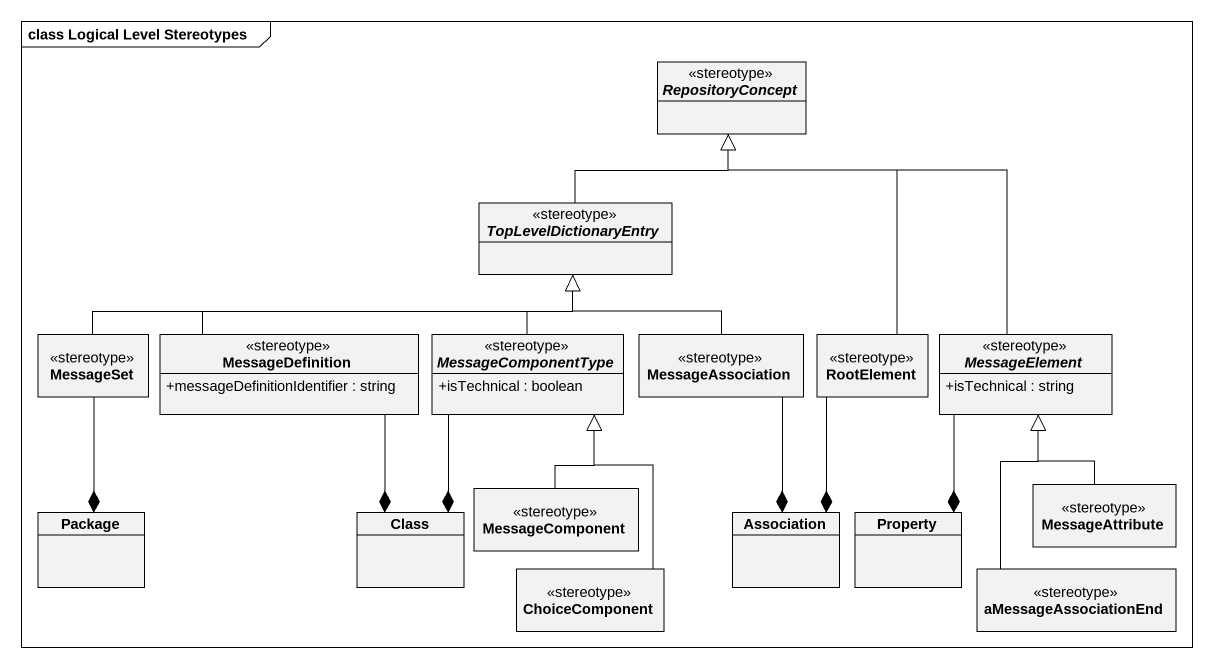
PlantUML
@startuml
mainframe class Logical Level Stereotypes
hide circle
hide empty members
skinparam classAttributeIconSize 0
abstract class RepositoryConcept <<stereotype>>
abstract class TopLevelDictionaryEntry <<stereotype>>
class MessageSet <<stereotype>>
class MessageDefinition <<stereotype>> {
  +messageDefinitionIdentifier : string
}
abstract class MessageComponentType <<stereotype>> {
  +isTechnical : boolean
}
class MessageAssociation <<stereotype>>
class RootElement <<stereotype>>
abstract class MessageElement <<stereotype>> {
  +isTechnical : string
}
class MessageComponent <<stereotype>>
class MessageAttribute <<stereotype>>
class "Package" as Package_
class "Class" as Class_
class Association
class Property
class ChoiceComponent <<stereotype>>
class aMessageAssociationEnd <<stereotype>>
TopLevelDictionaryEntry -up-|> RepositoryConcept
MessageSet -right-|> TopLevelDictionaryEntry
MessageSet --* Package_
MessageDefinition -right-|> TopLevelDictionaryEntry
MessageDefinition --* Class_
MessageComponentType -up-|> TopLevelDictionaryEntry
MessageComponentType --* Class_
MessageAssociation -up-|> TopLevelDictionaryEntry
MessageAssociation --* Association
RootElement -up-|> RepositoryConcept
RootElement --* Association
MessageElement -up-|> RepositoryConcept
MessageElement --* Property
MessageComponent -up-|> MessageComponentType
MessageAttribute -up-|> MessageElement
ChoiceComponent -up-|> MessageComponentType
aMessageAssociationEnd -up-|> MessageElement
@enduml
